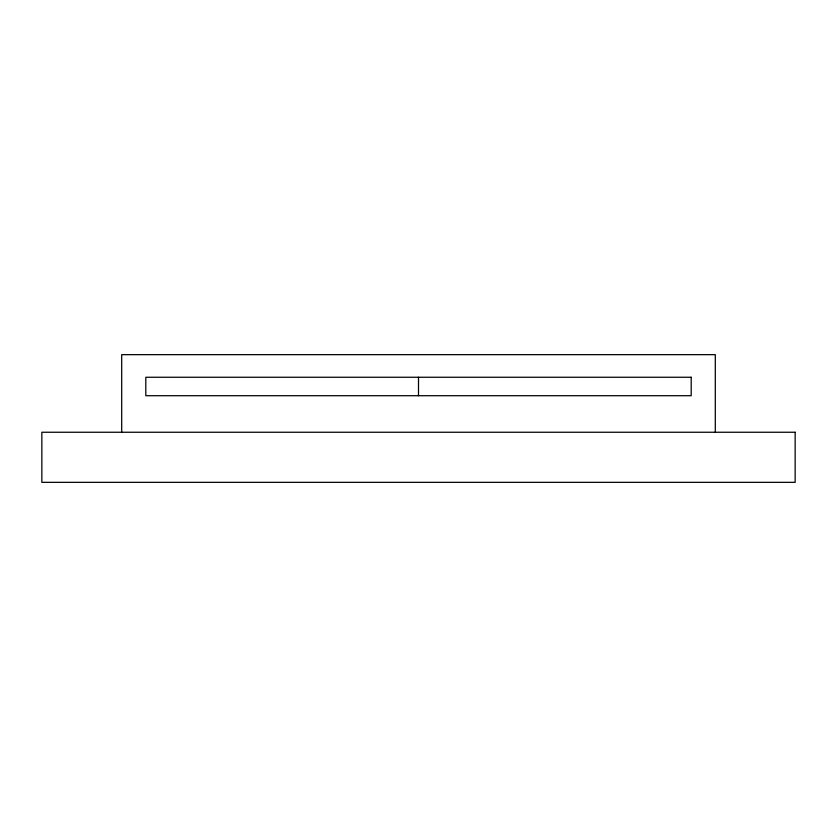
<?xml version="1.0" encoding="UTF-8"?>
<svg xmlns="http://www.w3.org/2000/svg" width="837" height="837" viewBox="0 0 837 837"><rect width="100%" height="100%" fill="white"/><g stroke="black" fill="none" stroke-linecap="round" stroke-linejoin="round"><path stroke-width="1.26" d="M715.3 432.248L715.3 354.658L121.7 354.658L121.7 432.248M418.5 377.257L418.5 395.713M691.195 377.257L145.805 377.257L145.805 395.713L691.195 395.713L691.195 377.257M795.15 432.248L41.85 432.248L41.85 482.342L795.15 482.342L795.15 432.248"/></g></svg>
